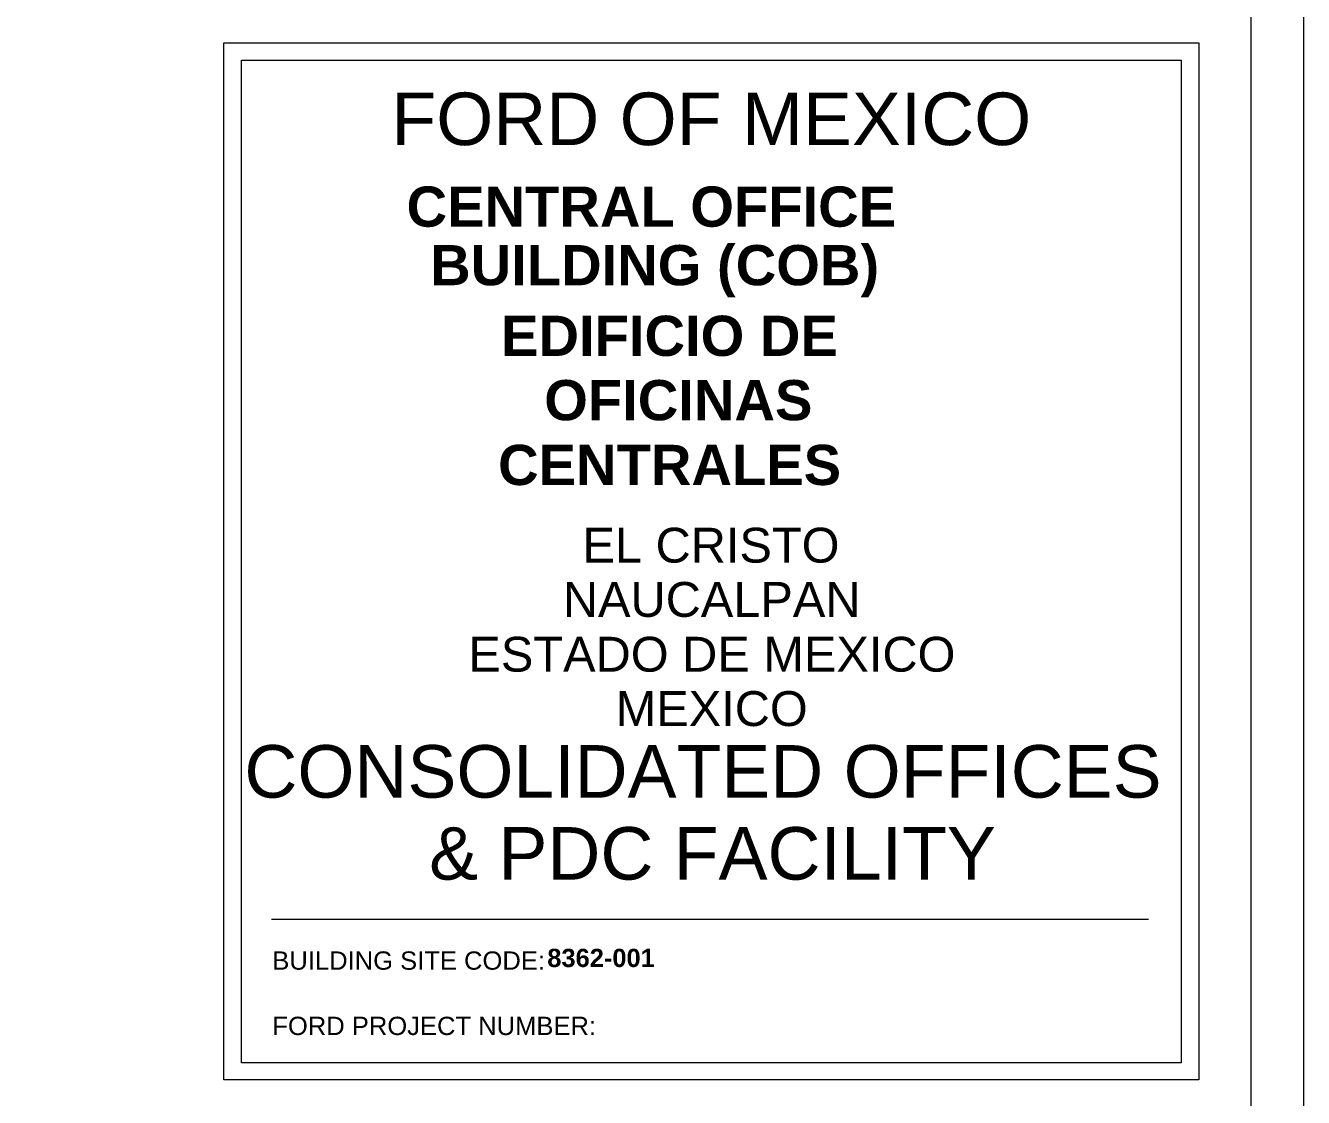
# Model space of a CAD drawing. Header units: metres. Extents: x -2 to 237, y -8 to 52.
# Drawn here: x 76.31 to 87.97, y 32.91 to 42.69 of the extents above; entities that cross this region are included whole.
import ezdxf

# ---------------------------------------------------------------- set-up
doc = ezdxf.new("R2010")
doc.units = ezdxf.units.M
doc.layers.get('0').update_dxf_attribs({"lineweight": 0})
doc.layers.add('pie de plano', color=251, linetype='Continuous', lineweight=0)
doc.styles.add('PDF Helvetica', font='')
doc.styles.add('PDF Helvetica Bold', font='')
doc.styles.get('PDF Helvetica').set_extended_font_data('Helvetica')
doc.styles.get('PDF Helvetica Bold').set_extended_font_data('Helvetica', bold=True)

msp = doc.modelspace()

# ---------------------------------------------------------------- linework, layer by layer
at = {"lineweight": 0}
for points in [[(87.494, -7.177), (87.494, 51.385)], [(78.555, 34.535), (86.558, 34.535)]]:
    msp.add_lwpolyline(points, dxfattribs=at)
for points in [[(87.017, 33.068), (78.119, 33.068), (78.119, 42.529), (87.017, 42.529)], [(86.856, 33.224), (78.28, 33.224), (78.28, 42.373), (86.856, 42.373)]]:
    msp.add_lwpolyline(points, close=True, dxfattribs=at)
at = {"layer": 'pie de plano', "color": 7, "lineweight": 0}
msp.add_lwpolyline([(87.971, 52.197), (87.971, -7.842), (-2.09, -7.842), (-2.09, 52.197)], close=True, dxfattribs=at)

# ---------------------------------------------------------------- texts
at = {"lineweight": 0, "attachment_point": 4}
for s, insert, char_height, style in [('FORD OF MEXICO', (79.649, 41.833), 0.4792, 'PDF Helvetica'), ('CENTRAL OFFICE', (79.787, 41.033), 0.36668, 'PDF Helvetica Bold'), ('BUILDING (COB)', (80.002, 40.446), 0.36668, 'PDF Helvetica Bold'), ('EDIFICIO DE', (80.649, 39.854), 0.36668, 'PDF Helvetica Bold'), ('OFICINAS', (81.043, 39.267), 0.3667, 'PDF Helvetica Bold'), ('CENTRALES', (80.622, 38.676), 0.3667, 'PDF Helvetica Bold'), ('EL CRISTO', (81.392, 37.944), 0.3181, 'PDF Helvetica'), ('NAUCALPAN', (81.213, 37.449), 0.3181, 'PDF Helvetica'), ('ESTADO DE MEXICO', (80.351, 36.949), 0.31813, 'PDF Helvetica'), ('MEXICO', (81.695, 36.453), 0.3181, 'PDF Helvetica'), ('CONSOLIDATED OFFICES', (78.307, 35.879), 0.47928, 'PDF Helvetica'), ('& PDC FACILITY', (79.993, 35.131), 0.47928, 'PDF Helvetica'), ('BUILDING SITE CODE:', (78.562, 34.155), 0.16694, 'PDF Helvetica'), ('8362-001', (81.071, 34.179), 0.1662, 'PDF Helvetica Bold'), ('FORD PROJECT NUMBER:', (78.562, 33.559), 0.16694, 'PDF Helvetica')]:
    msp.add_mtext(s, dxfattribs=dict(at, insert=insert, char_height=char_height, style=style))

doc.saveas('drawing.dxf')
